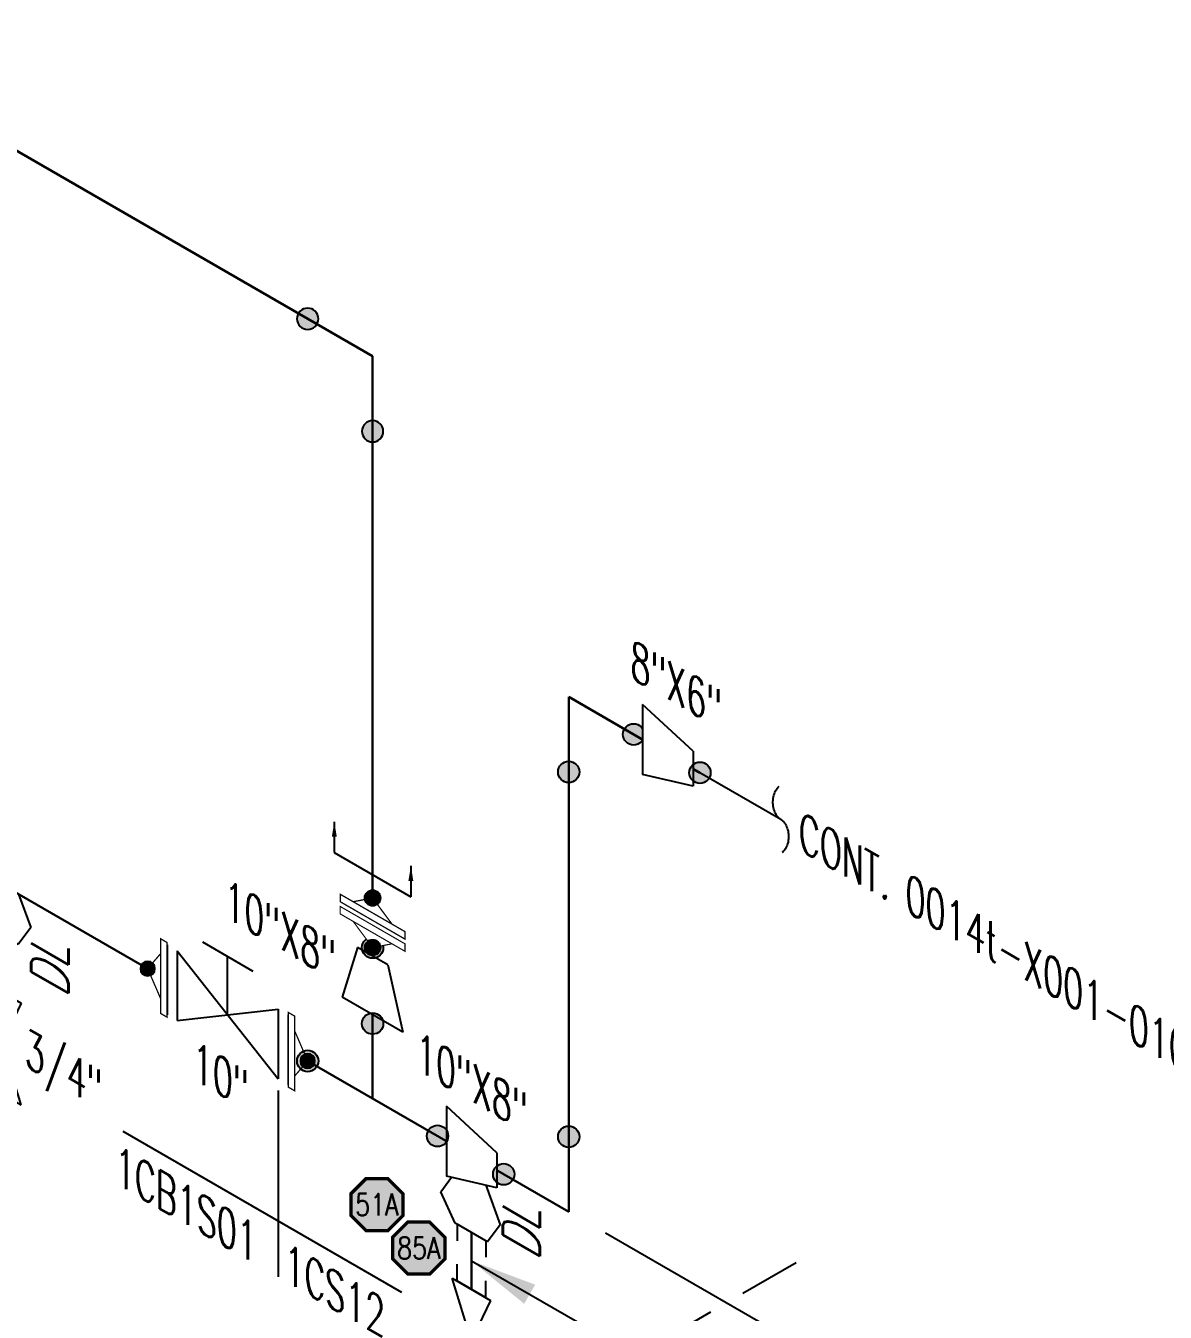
# Model space of a CAD drawing. Header units: inches. Extents: x 0.1 to 17.4, y 0.1 to 11.4.
# Drawn here: x 10.285 to 13.338, y 2.199 to 5.647 of the extents above; entities that cross this region are included whole.
import ezdxf
from ezdxf.enums import TextEntityAlignment as Align

# ---------------------------------------------------------------- set-up
doc = ezdxf.new("R2010")
doc.units = ezdxf.units.IN
doc.header["$MEASUREMENT"] = 0
doc.linetypes.add('HIDDEN2', pattern=[0.1875, 0.125, -0.0625])
for name, color, linetype in [('COMP', 1, 'Continuous'), ('Continuation', 7, 'Continuous'), ('DL', 20, 'Continuous'), ('FITTINGS', 4, 'Continuous'), ('PART_PCML', 7, 'Continuous'), ('PART_SelectedCML_RT', 132, 'Continuous'), ('PIPE-ANNO', 150, 'HIDDEN2'), ('TEXT', 7, 'Continuous'), ('UNAS.PIPE', 251, 'Continuous'), ('WELD POINTS', 41, 'Continuous')]:
    doc.layers.add(name, color=color, linetype=linetype)
doc.layers.add('PIPE', color=7, linetype='Continuous', lineweight=30)
doc.styles.add('ISO30', font='simplex.shx', dxfattribs={"width": 0.85, "oblique": 30, "height": 0.075})
doc.styles.add('PART_Standard', font='romans', dxfattribs={"width": 0.8, "height": 0.09})
doc.styles.add('Richmond', font='arial.ttf')
doc.styles.add('SIMPLEX', font='ROMANS')
doc.styles.get("Standard").update_dxf_attribs({"font": 'arial.ttf'})
doc.dimstyles.new('Richmond', dxfattribs={"dimtxt": 0.18, "dimasz": 0.18, "dimexe": 0.18, "dimexo": 0.0625, "dimgap": 0.09, "dimtad": 0, "dimtih": 1, "dimtoh": 1, "dimdec": 4, "dimzin": 0, "dimdsep": 46, "dimtxsty": 'Richmond', "dimcen": 0.09, "dimadec": 0, "dimazin": 0, "dimtfac": 1, "dimtdec": 4, "dimtofl": 0, "dimtmove": 0, "dimatfit": 3, "dimfxl": 1, "dimtolj": 1, "dimtzin": 0, "dimarcsym": 0})
doc.dimstyles.get("Standard").update_dxf_attribs({"dimtxt": 0.18, "dimasz": 0.18, "dimexe": 0.18, "dimexo": 0.0625, "dimgap": 0.09, "dimtad": 0, "dimtih": 1, "dimtoh": 1, "dimdec": 4, "dimzin": 0, "dimdsep": 46, "dimtxsty": 'Standard', "dimcen": 0.09, "dimadec": 0, "dimazin": 0, "dimtfac": 1, "dimtdec": 4, "dimtofl": 0, "dimtmove": 0, "dimatfit": 3, "dimfxl": 1, "dimtolj": 1, "dimtzin": 0, "dimarcsym": 0})

# ---------------------------------------------------------------- blocks, each defined once
blk = doc.blocks.new('2_ELBOW_WELD_30')
at = {"linetype": 'ByBlock', "lineweight": -2}
h = blk.add_hatch(color=0, dxfattribs=at)
edge = h.paths.add_edge_path()
edge.add_arc((0.174, 0.1004), 0.0286, 0, 360)
h = blk.add_hatch(color=0, dxfattribs=at)
edge = h.paths.add_edge_path()
edge.add_arc((0, -0.2009), 0.0286, 0, 360)
at = {"color": 0, "linetype": 'ByBlock', "lineweight": -2}
for centre in [(0.174, 0.1004), (0, -0.2009)]:
    blk.add_circle(centre, 0.0286, dxfattribs=at)
blk = doc.blocks.new('O-let 2')
at = {"layer": 'FITTINGS', "linetype": 'ByBlock'}
for p, q in [((11.0972, 20.3791), (11.136, 20.4308)), ((11.2238, 20.3801), (11.136, 20.4308)), ((11.1362, 20.2951), (11.0972, 20.3791)), ((11.2238, 20.3801), (11.2567, 20.2906)), ((11.2227, 20.2452), (11.1362, 20.2951)), ((11.2567, 20.2906), (11.2227, 20.2452))]:
    blk.add_line(p, q, dxfattribs=at)
blk = doc.blocks.new('Bleeder Valve 2')
at = {"layer": 'FITTINGS', "linetype": 'ByBlock'}
for p, q in [((0.051, -0.3022), (-0.0515, 0.0297)), ((-0.0515, 0.0297), (0.0515, -0.0297)), ((0.0515, -0.0297), (-0.0513, -0.2431)), ((-0.0513, -0.2431), (-0.0002, -0.2727)), ((-0.0256, -0.258), (-0.0256, -0.2976)), ((-0.0002, -0.2727), (0.051, -0.3022)), ((-0.0256, -0.2976), (0.0253, -0.3271)), ((0.0253, -0.3271), (0.0253, -0.2874))]:
    blk.add_line(p, q, dxfattribs=at)
blk = doc.blocks.new('Bleeder 2')
at = {"layer": 'PIPE', "linetype": 'Continuous'}
blk.add_line((-0.0005, -0.1353), (-0.0005, -0.2878), dxfattribs=at)
for name, p in [('O-let 2', (-11.1799, -20.4055)), ('Bleeder Valve 2', (-0.0005, -0.2878))]:
    blk.add_blockref(name, p)
blk = doc.blocks.new('DL_Vert_30')
at = {"layer": 'DL', "style": 'ISO30', "oblique": 30, "width": 0.85}
blk.add_text('DL', height=0.1, rotation=90, dxfattribs=at).set_placement((0, 0))
blk = doc.blocks.new('1_Text_330')
at = {"layer": 'TEXT', "style": 'PART_Standard', "oblique": 330, "width": 0.8}
blk.add_attdef('3/4"', (0, 0), '', height=0.09, rotation=330, dxfattribs=at)
blk = doc.blocks.new('2_SOCKET_SINGLE_30')
at = {"color": 0, "linetype": 'ByBlock', "lineweight": -2}
for p, q in [((0, 0.0625), (0.0541, 0.0937)), ((0, 0.0625), (0, -0.0625)), ((0, -0.0625), (0.0541, -0.0313))]:
    blk.add_line(p, q, dxfattribs=at)
blk = doc.blocks.new('4_SUPPORT_I-BEAM_30')
at = {"color": 0, "linetype": 'ByBlock', "lineweight": -2}
for p, q in [((-0.0435, 0.0251), (-0.1857, 0.1072)), ((0.1857, -0.1072), (0.0435, -0.0251))]:
    blk.add_line(p, q, dxfattribs=at)
blk = doc.blocks.new('*U98')
at = {"layer": 'FITTINGS'}
blk.add_line((0.1142, 0), (0.6142, 0), dxfattribs=at)
at = {"layer": 'FITTINGS', "xscale": -1, "rotation": 210.0000000000001}
blk.add_blockref('4_SUPPORT_I-BEAM_30', (0.4892, 0), dxfattribs=at)
blk = doc.blocks.new('2_ELBOW_WELD_330')
at = {"linetype": 'ByBlock', "lineweight": -2}
h = blk.add_hatch(color=0, dxfattribs=at)
edge = h.paths.add_edge_path()
edge.add_arc((0.174, -0.1004), 0.0286, 0, 360)
h = blk.add_hatch(color=0, dxfattribs=at)
edge = h.paths.add_edge_path()
edge.add_arc((0, -0.2009), 0.0286, 0, 360)
at = {"color": 0, "linetype": 'ByBlock', "lineweight": -2}
for centre in [(0.174, -0.1004), (0, -0.2009)]:
    blk.add_circle(centre, 0.0286, dxfattribs=at)
blk = doc.blocks.new('2_REDUCER_THREAD_CONCENTRIC_30')
at = {"color": 0, "linetype": 'ByBlock', "lineweight": -2}
blk.add_wipeout([(0.0677, 0.0859), (-0.0677, 0.0547), (-0.0677, -0.1328), (0.0677, -0.0078)], dxfattribs=at)
for p, q in [((0.0677, 0.0859), (-0.0677, 0.0547)), ((0.0677, -0.0078), (0.0677, 0.0859)), ((-0.0677, -0.1328), (-0.0677, 0.0547)), ((0.0677, -0.0078), (-0.0677, -0.1328))]:
    blk.add_line(p, q, dxfattribs=at)
blk = doc.blocks.new('2_WELD_SINGLE_00')
at = {"linetype": 'ByBlock', "lineweight": -2}
h = blk.add_hatch(color=0, dxfattribs=at)
edge = h.paths.add_edge_path()
edge.add_arc((0, 0), 0.0286, 0, 360)
at = {"color": 0, "linetype": 'ByBlock', "lineweight": -2}
blk.add_circle((0, 0), 0.0286, dxfattribs=at)
blk = doc.blocks.new('2_TEE_WELD_30')
at = {"linetype": 'ByBlock', "lineweight": -2}
h = blk.add_hatch(color=0, dxfattribs=at)
edge = h.paths.add_edge_path()
edge.add_arc((0, 0.2009), 0.0286, 0, 360)
h = blk.add_hatch(color=0, dxfattribs=at)
edge = h.paths.add_edge_path()
edge.add_arc((0.174, 0.1004), 0.0286, 0, 360)
h = blk.add_hatch(color=0, dxfattribs=at)
edge = h.paths.add_edge_path()
edge.add_arc((0, -0.2009), 0.0286, 0, 360)
at = {"color": 0, "linetype": 'ByBlock', "lineweight": -2}
for centre in [(0, 0.2009), (0.174, 0.1004), (0, -0.2009)]:
    blk.add_circle(centre, 0.0286, dxfattribs=at)
blk = doc.blocks.new('3_VALVE_FLANGE_GATE_30')
at = {"color": 0, "linetype": 'ByBlock', "lineweight": -2}
blk.add_wipeout([(-0.1624, -0.1875), (-0.1353, -0.1719), (0, 0), (0.1353, -0.0156), (0.1624, 0), (0.1624, 0.1875), (0.1353, 0.1719), (0, 0), (-0.1353, 0.0156), (-0.1624, 0)], dxfattribs=at)
for p, q in [((0.0677, 0.1953), (-0.0677, 0.1172)), ((0.1624, 0.1875), (0.1624, 0)), ((0.1353, 0.1719), (-0.1353, -0.1719)), ((0, 0), (0, 0.1563)), ((0.1353, 0.1719), (0.1353, -0.0156)), ((-0.1624, 0), (-0.1624, -0.1875)), ((-0.1353, 0.0156), (-0.1353, -0.1719)), ((0.1353, -0.0156), (-0.1353, 0.0156))]:
    blk.add_line(p, q, dxfattribs=at)
blk = doc.blocks.new('AM9A04')
at = {"linetype": 'Continuous', "const_width": 0.01}
blk.add_lwpolyline([(0, -0.2887), (0, 0.2887), (-0.05, 0.3175), (-0.05, -0.2598)], close=True, dxfattribs=at)
at = {"const_width": 0.01}
blk.add_lwpolyline([(-0.05, -0.1443), (-0.15, 0.0866), (-0.05, 0.2021)], dxfattribs=at)
blk = doc.blocks.new('4_FLANGE_WELD_SINGLE')
blk.add_wipeout([(0, 0), (0.01, -0.052), (-0.01, -0.0867), (0.01, -0.0867), (0.1101, 0.0867), (0.0901, 0.0867), (0.07, 0.052)]).dxf.layer = 'COMP'
at = {"layer": 'WELD POINTS'}
h = blk.add_hatch(color=256, dxfattribs=at)
h.dxf.hatch_style = 1
h.paths.add_polyline_path([(-0.0195, 0, 1), (0.0195, 0, 1)])
blk.add_circle((0, 0), 0.0195, dxfattribs=at)
at = {"layer": 'COMP', "xscale": -0.3466300616258731, "yscale": 0.3466300616258731, "zscale": 0.3466300616258731, "rotation": 150}
blk.add_blockref('AM9A04', (0.06, 0), dxfattribs=at)
blk = doc.blocks.new('4_FLANGE_WELD_DOUBLE')
blk.add_wipeout([(0.1428, 0.0867), (0.1228, 0.052), (0.1328, 0), (0.0628, -0.052), (0.0427, -0.0867), (-0.01, -0.0867), (0.01, -0.052), (0, 0), (0.07, 0.052), (0.0901, 0.0867)]).dxf.layer = 'COMP'
at = {"layer": 'WELD POINTS'}
h = blk.add_hatch(color=256, dxfattribs=at)
h.dxf.hatch_style = 1
h.paths.add_polyline_path([(-0.021, 0, 1), (0.021, 0, 1)])
h = blk.add_hatch(color=256, dxfattribs=at)
h.dxf.hatch_style = 1
h.paths.add_polyline_path([(0.1118, 0, 1), (0.1538, 0, 1)])
at = {"layer": 'COMP', "linetype": 'Continuous'}
for points, const_width in [([(0.01, -0.0867), (-0.01, -0.0867), (0.0901, 0.0867), (0.1101, 0.0867)], 0.003), ([(0.0227, -0.0867), (0.1228, 0.0867), (0.1428, 0.0867), (0.0427, -0.0867)], 0.00347)]:
    blk.add_lwpolyline(points, close=True, dxfattribs=dict(at, const_width=const_width))
at = {"layer": 'COMP'}
for points, const_width in [([(0.07, 0.052), (0, 0), (0.01, -0.052)], 0.003), ([(0.0628, -0.052), (0.1328, 0), (0.1228, 0.052)], 0.00347)]:
    blk.add_lwpolyline(points, dxfattribs=dict(at, const_width=const_width))
at = {"layer": 'WELD POINTS'}
for centre in [(0, 0), (0.1328, 0)]:
    blk.add_circle(centre, 0.021, dxfattribs=at)
blk = doc.blocks.new('1_BREAK-PIPE_PIPE_00')
at = {"color": 0, "linetype": 'ByBlock', "lineweight": -2}
for centre, major_axis in [((-0.0298, 0.0919), (0, -0.101)), ((0.0298, -0.0919), (0, 0.101))]:
    blk.add_ellipse(centre, major_axis=major_axis, ratio=0.711978, start_param=0.427466, end_param=3.141593, dxfattribs=at)
blk = doc.blocks.new('1_Cont_330')
at = {"layer": 'Continuation', "style": 'PART_Standard', "oblique": 330, "width": 0.8}
blk.add_attdef('CONT.', (0, 0), '', height=0.09, rotation=330, dxfattribs=at)
blk = doc.blocks.new('PART_PCML')
blk.add_hatch(color=0).paths.add_polyline_path([(-0.0699, -0.029), (-0.029, -0.0699), (0.029, -0.0699), (0.0699, -0.029), (0.0699, 0.029), (0.029, 0.0699), (-0.029, 0.0699), (-0.0699, 0.029)])
at = {"color": 7, "const_width": 0.009}
blk.add_lwpolyline([(-0.0699, 0.029), (-0.029, 0.0699), (0.029, 0.0699), (0.0699, 0.029), (0.0699, -0.029), (0.029, -0.0699), (-0.029, -0.0699), (-0.0699, -0.029), (-0.0699, 0.029), (-0.029, 0.0699)], dxfattribs=at)
at = {"color": 18, "true_color": 0x000000}
blk.add_lwpolyline([(-0.029, 0.0699), (-0.0699, 0.029), (-0.0699, -0.029), (-0.029, -0.0699), (0.029, -0.0699), (0.0699, -0.029), (0.0699, 0.029), (0.029, 0.0699)], close=True, dxfattribs=at)
at = {"color": 7, "true_color": 0xffffff, "style": 'SIMPLEX', "width": 0.8, "flags": 1}
for tag, p in [('CIRCUIT', (-0.0939, 0.0889)), ('DM', (-0.0527, -0.1332)), ('TYPE', (-0.0749, -0.2043))]:
    blk.add_attdef(tag, p, '', height=0.0586, dxfattribs=at)
at = {"color": 7, "true_color": 0xffffff, "style": 'SIMPLEX', "width": 0.8}
blk.add_attdef('DMDISP', text='', height=0.0586, dxfattribs=at).set_placement((0, 0), align=Align.MIDDLE_CENTER)
blk = doc.blocks.new('*U86')
at = {"color": 20, "linetype": 'ByBlock', "ltscale": 0.7}
blk.add_line((0.1218, 0.1026), (0.0032, -0.1026), dxfattribs=at)
for points in [[(0.2043, 0.1026), (0.1218, 0.1026)], [(0.0859, -0.1026), (0.0032, -0.1026)]]:
    blk.add_leader(points, dimstyle='Richmond', override={"dimasz": 0.04, "dimgap": 0.09, "dimtad": 0}, dxfattribs=at)

msp = doc.modelspace()

# ---------------------------------------------------------------- linework, layer by layer
at = {"layer": 'FITTINGS', "linetype": 'ByBlock'}
for p, q in [((11.3968, 2.5224), (11.4259, 2.5611)), ((11.4358, 2.4384), (11.3968, 2.5224)), ((11.5173, 2.54), (11.5563, 2.4338)), ((11.5223, 2.3885), (11.4358, 2.4384)), ((11.5563, 2.4338), (11.5223, 2.3885))]:
    msp.add_line(p, q, dxfattribs=at)
at = {"layer": 'PIPE'}
for p, q in [((6.946, 7.2256), (11.2141, 4.7614)), ((4.1151, 6.8709), (11.7396, 2.4689)), ((11.2141, 2.7723), (11.2141, 4.7614)), ((11.7396, 2.4689), (11.7396, 3.8484)), ((11.7396, 3.8484), (12.0915, 3.6452))]:
    msp.add_line(p, q, dxfattribs=at)
at = {"layer": 'PIPE', "linetype": 'Continuous'}
msp.add_line((11.479, 2.4134), (11.479, 2.261), dxfattribs=at)
at = {"layer": 'PIPE-ANNO', "linetype": 'Continuous'}
msp.add_line((10.5448, 2.6844), (11.2915, 2.2532), dxfattribs=at)
at = {"layer": 'UNAS.PIPE'}
msp.add_line((12.308, 3.5202), (12.0915, 3.6452), dxfattribs=at)

# ---------------------------------------------------------------- block references
at = {"rotation": 90}
msp.add_blockref('*U86', (11.2141, 3.3096), dxfattribs=at)
at = {"layer": 'DL'}
for p in [(10.3994, 3.0396), (11.6627, 2.3349)]:
    msp.add_blockref('DL_Vert_30', p, dxfattribs=at)
at = {"layer": 'FITTINGS'}
for name, p in [('Bleeder 2', (10.2215, 3.3454)), ('Bleeder Valve 2', (11.479, 2.261))]:
    msp.add_blockref(name, p, dxfattribs=at)
at = {"layer": 'FITTINGS', "rotation": 329.9999999999999}
msp.add_blockref('*U98', (11.7396, 2.4689), dxfattribs=at)
at = {"layer": 'FITTINGS'}
for p, xscale, yscale, zscale, rotation in [((11.479, 2.4134), 0.713168504377533, 0.713168504377533, 0.713168504377533, 240.0047239548921), ((11.479, 2.261), 0.7131685043775329, 0.7131685043775329, 0.7131685043775329, 60.00472395489211)]:
    msp.add_blockref('2_SOCKET_SINGLE_30', p, dxfattribs=dict(at, xscale=xscale, yscale=yscale, zscale=zscale, rotation=rotation))
at = {"layer": 'PART_PCML', "color": 96}
msp.add_blockref('PART_PCML', (11.2258, 2.4879), dxfattribs=at).add_auto_attribs({'DMDISP': '51A'})
at = {"layer": 'PART_PCML', "color": 13}
msp.add_blockref('PART_PCML', (11.3379, 2.3714), dxfattribs=at).add_auto_attribs({'DMDISP': '85A'})
at = {"layer": 'PIPE'}
ref = msp.add_blockref('1_Cont_330', (12.3792, 3.4791), dxfattribs=at)
ref.add_attrib('CONT.', 'CONT. 0014t-X001-010-59', dxfattribs={"layer": 'Continuation', "height": 0.09, "rotation": 330, "style": 'PART_Standard', "oblique": 330, "width": 0.8}).set_placement((12.3792, 3.4791), align=Align.MIDDLE_LEFT)
at = {"layer": 'PIPE-ANNO', "xscale": -0.5000000000000001, "yscale": 0.5, "zscale": 0.5}
msp.add_blockref('1_BREAK-PIPE_PIPE_00', (12.308, 3.5202), dxfattribs=at)
at = {"layer": 'TEXT'}
msp.add_blockref('1_Text_330', (10.2821, 2.8604), dxfattribs=at).add_auto_attribs({'3/4"': '3/4"'})
ref = msp.add_blockref('1_Text_330', (10.5239, 2.5464), dxfattribs=dict(at, rotation=180))
ref.add_attrib('3/4"', '1CB1S01', (10.5239, 2.5464), dxfattribs={"height": 0.09, "rotation": 330, "style": 'PART_Standard', "oblique": 330, "width": 0.8})
ref = msp.add_blockref('1_Text_330', (10.9778, 2.2844), dxfattribs=dict(at, rotation=180))
ref.add_attrib('3/4"', '1CS12', (10.9778, 2.2844), dxfattribs={"height": 0.09, "rotation": 330, "style": 'PART_Standard', "oblique": 330, "width": 0.8})
at = {"layer": 'WELD POINTS', "xscale": -1}
msp.add_blockref('2_ELBOW_WELD_30', (11.2141, 4.7614), dxfattribs=at)
at = {"layer": 'WELD POINTS'}
msp.add_blockref('2_ELBOW_WELD_330', (11.7396, 3.8484), dxfattribs=at)

# ---------------------------------------------------------------- leaders
at = {"layer": 'PART_SelectedCML_RT'}
msp.add_leader([(11.479, 2.3372), (12.1726, 1.9392)], dimstyle='Standard', dxfattribs=at)

# ---------------------------------------------------------------- next in the draw order: block references
at = {"layer": 'FITTINGS', "yscale": -1}
for p in [(12.0051, 3.6951), (11.4795, 2.6191)]:
    msp.add_blockref('2_REDUCER_THREAD_CONCENTRIC_30', p, dxfattribs=at)
at = {"layer": 'FITTINGS', "xscale": -1}
msp.add_blockref('3_VALVE_FLANGE_GATE_30', (10.8257, 2.9965), dxfattribs=at)

# ---------------------------------------------------------------- next in the draw order: block references
for p, values in [((11.9051, 3.9007), {'3/4"': '8"X6"'}), ((11.3307, 2.851), {'3/4"': '10"X8"'}), ((10.7326, 2.8249), {'3/4"': '10"'})]:
    msp.add_blockref('1_Text_330', p).add_auto_attribs(values)
at = {"xscale": -1}
for p, rotation in [((10.6113, 3.1203), 150), ((11.0401, 2.8728), 329.9999999999999)]:
    msp.add_blockref('4_FLANGE_WELD_SINGLE', p, dxfattribs=dict(at, rotation=rotation))
at = {"layer": 'WELD POINTS'}
msp.add_blockref('2_WELD_SINGLE_00', (12.0915, 3.6452), dxfattribs=at)
at = {"layer": 'WELD POINTS', "rotation": 180}
msp.add_blockref('2_ELBOW_WELD_330', (11.7396, 2.4689), dxfattribs=at)

# ---------------------------------------------------------------- next in the draw order: linework, layer by layer
at = {"layer": 'PIPE-ANNO', "linetype": 'Continuous'}
msp.add_line((10.961, 2.794), (10.961, 2.294), dxfattribs=at)

# ---------------------------------------------------------------- next in the draw order: block references
at = {"layer": 'FITTINGS', "rotation": 59.99999999999999}
msp.add_blockref('2_REDUCER_THREAD_CONCENTRIC_30', (11.2141, 3.0753), dxfattribs=at)

# ---------------------------------------------------------------- next in the draw order: block references
msp.add_blockref('1_Text_330', (10.817, 3.2596)).add_auto_attribs({'3/4"': '10"X8"'})
at = {"layer": 'WELD POINTS'}
msp.add_blockref('2_WELD_SINGLE_00', (11.2141, 3.1768), dxfattribs=at)
at = {"layer": 'WELD POINTS', "rotation": 59.99999999999999}
msp.add_blockref('2_TEE_WELD_30', (11.2141, 2.7723), dxfattribs=at)

# ---------------------------------------------------------------- next in the draw order: block references
at = {"layer": 'PIPE', "rotation": 90}
msp.add_blockref('4_FLANGE_WELD_DOUBLE', (11.2141, 3.1768), dxfattribs=at)

doc.saveas('drawing.dxf')
